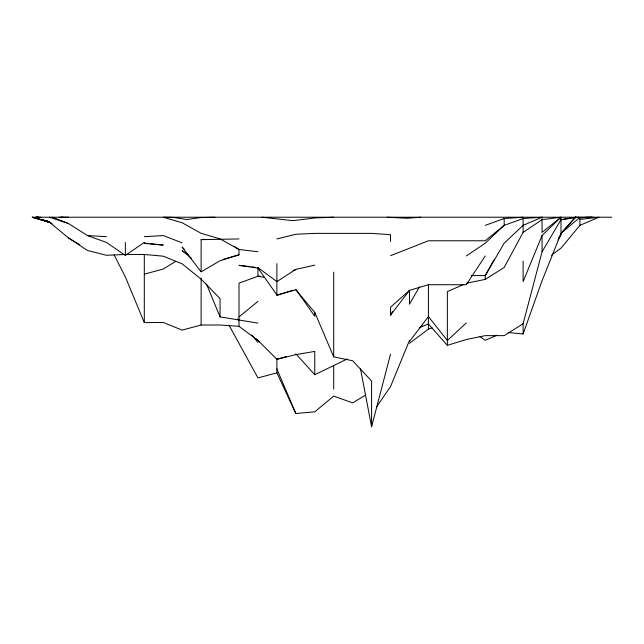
<?xml version="1.0" encoding="UTF-8"?>
<svg xmlns="http://www.w3.org/2000/svg" width="644" height="644" viewBox="0 0 644 644"><rect width="100%" height="100%" fill="white"/><g stroke="black" fill="none" stroke-linecap="round" stroke-linejoin="round"><path stroke-width="0.97" d="M360.527 368.923L371.588 426.779L390.53 354.144M508.164 332.529L523.113 333.97L523.113 323.707L542.055 251.804L542.055 235.511L560.996 217.221L560.996 234.714L558.002 239.938M523.113 333.97L542.055 280.752L560.996 233.418L575.148 217.221L575.784 217.221L560.996 233.418L579.93 217.382L591.764 217.221M409.471 340.451L390.53 386.585L376.603 406.879M542.055 235.511L523.113 281.597L523.113 261.166M390.53 255.668L428.413 240.776L485.23 240.776L504.171 225.352L523.113 218.525L542.055 217.221L542.055 232.387L560.996 217.221L542.055 219.66L523.113 232.387L504.171 267.461L485.23 279.391L466.296 283.271M493.972 259.87L485.23 275.592L485.23 279.391M485.23 255.95L466.296 284.728L428.413 284.728L409.471 290.355L390.53 307.252L390.53 315.109L392.47 311.672M419.437 286.894L409.471 304.177L409.471 290.412L390.53 315.109M542.055 251.804L560.996 219.66L570.85 218.034M558.767 237.95L560.996 234.714M409.471 341.489L428.413 316.566L447.355 340.491L466.296 322.942M579.938 219.387L598.88 217.221L579.938 225.328L560.996 248.141L551.522 255.185M239.005 316.888L257.946 301.392M419.727 327.812L422.102 326.025M409.471 343.349L428.413 329.084L432.196 327.756M52.526 217.221L68.538 223.557L87.479 235.575L106.421 242.426L125.363 255.418L144.304 242.426M466.296 255.95L485.23 243.215L504.171 225.352L504.171 218.525L523.113 217.221M523.113 323.707L504.171 335.645L485.23 335.645L466.296 339.525L447.355 345.353L428.413 324.013L419.389 327.53M175.595 261.392L163.246 269.039L144.304 274.151M365.567 395.118L352.646 402.886L333.705 396.092L314.771 411.814L295.829 413.496L276.888 372.868L276.888 358.314M182.188 247.054L201.121 271.808L220.063 260.756L239.005 254.807L239.005 249.478L234.062 246.201M295.829 353.822L314.771 374.719L347.237 358.982M463.583 284.463L447.355 291.595L447.355 345.353M542.055 217.221L523.113 225.352L504.171 243.215L485.23 275.592L471.279 275.592M496.959 335.25L485.23 340.29L479.708 336.393M485.23 225.352L504.171 218.525M276.888 295.516L292.988 290.178M222.904 259.435L239.005 254.807M114.085 254.791L125.363 276.96L144.304 322.62L163.246 322.467L182.188 330.098L201.121 325.011L220.063 325.011L239.005 326.347L257.946 340.394L276.888 359.288L286.355 356.559M249.969 266.656L239.005 265.344L257.946 268.073L276.888 294.936L295.829 289.881L314.771 312.372L333.705 356.873L352.646 360.753L371.588 380.998L371.588 426.779M276.888 372.868L257.946 377.915L229.296 325.711M276.888 238.932L295.829 234.271L314.771 233.378L371.588 233.378L390.53 234.682L390.53 241.508M292.988 270.424L295.829 269.723M276.888 359.288L295.829 354.635L314.771 351.415L314.771 374.719M314.771 265.151L295.829 269.377L276.888 281.613L257.946 267.606M572.822 217.704L575.784 217.221M201.121 271.808L201.121 239.649L203.963 239.238M560.996 219.66L579.028 217.221M582.836 217.865L581.419 217.664L588.511 217.221M259.943 276.139L257.946 276.276L239.005 283.135L239.005 326.347M144.304 236.678L163.246 235.575L182.188 242.836M124.364 254.517L106.421 255.29L87.479 250.476L68.538 237.974L49.604 222.309L46.948 221.077M420.749 217.221L407.258 218.268L387.213 217.221M201.121 239.649L239.005 238.932M59.151 217.326L62.991 217.221M214.895 217.221L201.121 217.559L186.696 219.499L172.97 217.342L163.246 217.221L182.188 222.776L201.121 233.313L220.063 238.892L239.005 249.47L257.946 251.748M589.292 217.294L593.341 217.221M333.705 217.221L314.771 217.97L292.948 220.675L262.044 217.221M68.538 217.221L32.2 217.221L49.604 222.309L52.18 223.758M60.786 217.221L611.8 217.221M126.361 254.477L144.304 254.477L163.246 256.175L182.188 263.879L201.121 279.126L220.063 298.631L220.063 316.888L257.946 323.103M36.458 217.221L38.994 217.366M35.549 217.221L37.948 217.253L36.829 217.221M575.148 217.221L579.922 217.382M38.229 217.221L41.071 217.342M87.479 235.575L106.421 236.678M144.304 243.4L163.246 245.098L150.285 243.714M37.626 217.221L38.753 217.334M144.304 243.07L148.289 243.496M251.965 266.898L254.96 267.26M264.579 277.411L257.946 276.276L257.946 267.622M32.313 217.221L49.604 222.309L46.891 221.061M32.627 217.221L49.604 222.309L36.78 218.115M49.604 217.221L68.538 223.557M43.317 219.934L49.604 222.309L46.915 221.142M43.47 219.934L49.604 222.309L46.835 221.133M68.538 237.974L79.735 244.712M259.596 341.94L255.99 338.712M185.48 252.867L182.188 250.661L191.276 258.139M187.122 253.969L188.773 255.08M237.491 318.877L239.005 320.1M182.188 247.264L184.289 249.373M251.635 334.912L257.946 342.367M295.829 289.237L314.771 316.293L314.771 312.445M276.888 369.012L295.829 413.496M206.426 283.94L220.063 316.888M579.938 218.252L579.938 225.328M523.113 218.525L523.113 232.387M428.413 284.769L428.413 329.084M333.705 272.106L333.705 356.873M333.705 365.671L333.705 389.137M276.888 263.629L276.888 294.936M201.121 278.111L201.121 325.011M144.304 254.477L144.304 322.62M125.363 242.426L125.363 255.418"/></g></svg>
